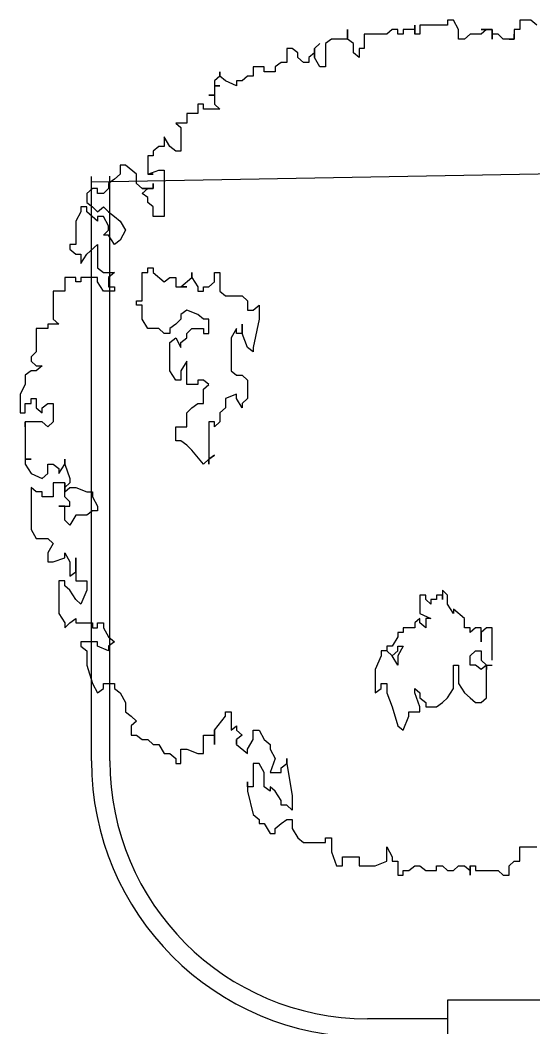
# Model space of a CAD drawing. Extents: x -30 to 1202, y 231 to 898.
# Drawn here: x 131.14 to 133.93, y 436.78 to 442.26 of the extents above; entities that cross this region are included whole.
import ezdxf

# ---------------------------------------------------------------- set-up
doc = ezdxf.new("R2010")
doc.units = 0
doc.header["$LTSCALE"] = 0.04
doc.layers.get('0').update_dxf_attribs({"linetype": 'CONTINUOUS'})
for name, color, linetype in [('0.2', 2, 'CONTINUOUS'), ('CONTORXXNP----00', 255, 'CONTINUOUS'), ('PISO', 1, 'CONTINUOUS')]:
    doc.layers.add(name, color=color, linetype=linetype)
doc.styles.get("Standard").update_dxf_attribs({"font": 'romans.shx'})

# ---------------------------------------------------------------- blocks, each defined once
blk = doc.blocks.new('ARB3')
for p, q in [((-0.4922, 0.0945), (-0.498, 0.0876)), ((-0.498, 0.0876), (-0.498, 0.0745)), ((-0.498, -0.0047), (-0.498, -0.0116)), ((-0.498, -0.0116), (-0.4922, -0.0116)), ((-0.4922, -0.0116), (-0.4922, -0.0446))]:
    blk.add_line(p, q)
at = {"color": 0}
for p, q in [((0.4857, 0.0745), (0.4857, 0.0945)), ((-0.498, 0.0745), (-0.487, 0.0745)), ((-0.487, 0.0745), (-0.487, 0.0676)), ((0.5025, 0.0745), (0.4857, 0.0745)), ((0.5025, 0.0676), (0.5025, 0.0745)), ((-0.487, 0.0676), (-0.4754, 0.0676)), ((-0.4754, 0.0676), (-0.4812, 0.0676)), ((-0.4812, 0.0676), (-0.4754, 0.0676)), ((-0.4754, 0.0676), (-0.4754, 0.0615)), ((-0.4754, 0.0615), (-0.4754, 0.0676)), ((-0.4754, 0.0676), (-0.4754, 0.0546)), ((0.5083, 0.0615), (0.5025, 0.0676)), ((0.5193, 0.0615), (0.5083, 0.0615)), ((0.5193, 0.0546), (0.5193, 0.0615)), ((-0.4754, 0.0546), (-0.4812, 0.0484)), ((-0.4812, 0.0484), (-0.4812, 0.0415)), ((0.5135, 0.0484), (0.5193, 0.0546)), ((0.5135, 0.0215), (0.5135, 0.0484)), ((-0.4754, 0.0415), (-0.487, 0.0415)), ((-0.487, 0.0415), (-0.487, 0.0284)), ((-0.4812, 0.0415), (-0.4754, 0.0415)), ((0.2635, 0.0415), (0.2248, 0.0415)), ((0.2248, 0.0415), (0.2248, 0.0346)), ((0.2693, 0.0346), (0.2693, 0.0415)), ((-0.487, 0.0284), (-0.487, 0.0346)), ((-0.487, 0.0346), (-0.4812, 0.0284)), ((-0.4812, 0.0284), (-0.4812, 0.0153)), ((0.2248, 0.0346), (0.2306, 0.0284)), ((0.2416, 0.0284), (0.2248, 0.0284)), ((0.2248, 0.0284), (0.2248, 0.0215)), ((0.2306, 0.0284), (0.2416, 0.0284)), ((0.2525, 0.0215), (0.2525, 0.0284)), ((0.2525, 0.0284), (0.2635, 0.0284)), ((0.2635, 0.0284), (0.2693, 0.0346)), ((0.3081, 0.0346), (0.2693, 0.0346)), ((0.2693, 0.0346), (0.2745, 0.0284)), ((0.2693, 0.0346), (0.2745, 0.0346)), ((0.2745, 0.0346), (0.2693, 0.0346)), ((0.2745, 0.0284), (0.2693, 0.0215)), ((0.3139, 0.0284), (0.3081, 0.0346)), ((0.3139, 0.0215), (0.3139, 0.0284)), ((-0.4812, 0.0153), (-0.4754, 0.0084)), ((0.2248, 0.0215), (0.2306, 0.0153)), ((0.2306, 0.0153), (0.2248, 0.0153)), ((0.2248, 0.0153), (0.2248, 0.0084)), ((0.2584, 0.0153), (0.2525, 0.0215)), ((0.2693, 0.0153), (0.2584, 0.0153)), ((0.2693, 0.0215), (0.2693, 0.0153)), ((0.3023, 0.0084), (0.3081, 0.0153)), ((0.3081, 0.0153), (0.3139, 0.0215)), ((0.5083, 0.0153), (0.5083, 0.0215)), ((0.5083, 0.0215), (0.5135, 0.0215)), ((0.5083, 0.0084), (0.5135, 0.0153)), ((0.5193, 0.0153), (0.5083, 0.0153)), ((0.5135, 0.0153), (0.5193, 0.0153)), ((-0.487, 0.0015), (-0.498, -0.0047)), ((-0.4754, 0.0015), (-0.487, 0.0015)), ((-0.4754, 0.0084), (-0.4754, 0.0015)), ((0.2138, 0.0084), (0.2028, -0.0047)), ((0.2248, 0.0084), (0.2138, 0.0084)), ((0.2693, -0.0047), (0.2693, 0.0015)), ((0.2693, 0.0015), (0.2913, 0.0015)), ((0.2913, 0.0015), (0.3023, 0.0084)), ((0.5083, 0.0015), (0.5083, 0.0084)), ((0.5135, -0.0047), (0.5083, 0.0015)), ((0.186, -0.0116), (0.1802, -0.0177)), ((0.197, -0.0116), (0.186, -0.0116)), ((0.208, -0.0047), (0.197, -0.0116)), ((0.2028, -0.0047), (0.208, -0.0047)), ((0.2971, -0.0047), (0.2693, -0.0047)), ((0.3081, -0.0116), (0.2971, -0.0047)), ((0.3139, -0.0177), (0.3081, -0.0116)), ((0.5083, -0.0177), (0.5135, -0.0116)), ((0.5135, -0.0116), (0.5135, -0.0047)), ((0.1802, -0.0177), (0.1912, -0.0177)), ((0.1912, -0.0177), (0.186, -0.0177)), ((0.186, -0.0177), (0.186, -0.0247)), ((0.3191, -0.0247), (0.3139, -0.0177)), ((0.5083, -0.0247), (0.5083, -0.0177)), ((0.186, -0.0247), (0.1912, -0.0247)), ((0.1912, -0.0247), (0.1912, -0.0316)), ((0.1912, -0.0316), (0.197, -0.0316)), ((0.197, -0.0316), (0.1912, -0.0377)), ((0.208, -0.0446), (0.2138, -0.0316)), ((0.2138, -0.0316), (0.2138, -0.0377)), ((0.3191, -0.0377), (0.3191, -0.0247)), ((0.5135, -0.0247), (0.5083, -0.0247)), ((0.5135, -0.0377), (0.5135, -0.0247)), ((-0.4922, -0.0446), (-0.4812, -0.0446)), ((-0.4812, -0.0446), (-0.4812, -0.0508)), ((0.1912, -0.0377), (0.186, -0.0377)), ((0.186, -0.0377), (0.186, -0.0446)), ((0.186, -0.0446), (0.208, -0.0446)), ((0.2138, -0.0377), (0.2248, -0.0377)), ((0.219, -0.0446), (0.2138, -0.0446)), ((0.2138, -0.0446), (0.219, -0.0508)), ((0.2248, -0.0377), (0.219, -0.0446)), ((0.2971, -0.0508), (0.3023, -0.0446)), ((0.3191, -0.0446), (0.3023, -0.0508)), ((0.3023, -0.0446), (0.3081, -0.0446)), ((0.3081, -0.0446), (0.3139, -0.0377)), ((0.3139, -0.0377), (0.3191, -0.0377)), ((0.3249, -0.0446), (0.3191, -0.0446)), ((0.3249, -0.0577), (0.3249, -0.0446)), ((0.5083, -0.0446), (0.5135, -0.0377)), ((0.5083, -0.0508), (0.5083, -0.0446)), ((-0.4812, -0.0508), (-0.4922, -0.0508)), ((-0.4922, -0.0508), (-0.487, -0.0508)), ((-0.487, -0.0508), (-0.487, -0.0646)), ((0.219, -0.0508), (0.2248, -0.0508)), ((0.2248, -0.0508), (0.2248, -0.0646)), ((0.3023, -0.0508), (0.2971, -0.0508)), ((0.3301, -0.0577), (0.3249, -0.0577)), ((0.3468, -0.0646), (0.3301, -0.0577)), ((0.5135, -0.0577), (0.5083, -0.0508)), ((0.5135, -0.0646), (0.5135, -0.0577)), ((-0.487, -0.0646), (-0.4812, -0.0646)), ((-0.4812, -0.0708), (-0.487, -0.0708)), ((-0.487, -0.0708), (-0.487, -0.0777)), ((-0.4812, -0.0646), (-0.4812, -0.0708)), ((0.2248, -0.0646), (0.2306, -0.0646)), ((0.2306, -0.0646), (0.2306, -0.0708)), ((0.2306, -0.0708), (0.2358, -0.0708)), ((0.2358, -0.0708), (0.2467, -0.0777)), ((0.2467, -0.0708), (0.2467, -0.0646)), ((0.2467, -0.0646), (0.2584, -0.0708)), ((0.2525, -0.0708), (0.2467, -0.0708)), ((0.2584, -0.0777), (0.2525, -0.0708)), ((0.2584, -0.0708), (0.2693, -0.0708)), ((0.2693, -0.0708), (0.2584, -0.0777)), ((0.3191, -0.0777), (0.3417, -0.0708)), ((0.3417, -0.0708), (0.3468, -0.0646)), ((0.5025, -0.0777), (0.5025, -0.0708)), ((0.5025, -0.0708), (0.5193, -0.0708)), ((0.5193, -0.0646), (0.5135, -0.0646)), ((0.5193, -0.0708), (0.5193, -0.0646)), ((-0.487, -0.0777), (-0.4812, -0.0839)), ((-0.4812, -0.0839), (-0.4812, -0.1108)), ((0.2467, -0.0777), (0.2467, -0.0839)), ((0.2467, -0.0839), (0.2525, -0.0839)), ((0.2525, -0.0839), (0.2584, -0.0777)), ((0.2584, -0.0777), (0.2525, -0.0839)), ((0.2525, -0.0839), (0.2525, -0.0908)), ((0.2913, -0.0908), (0.2913, -0.0839)), ((0.2913, -0.0839), (0.3023, -0.0839)), ((0.3023, -0.0839), (0.3191, -0.0777)), ((0.4857, -0.0839), (0.4973, -0.0777)), ((0.5025, -0.0839), (0.4857, -0.0839)), ((0.4973, -0.0777), (0.5025, -0.0777)), ((0.5083, -0.0977), (0.5025, -0.0839)), ((0.2525, -0.0908), (0.2584, -0.0908)), ((0.2584, -0.0908), (0.2745, -0.0977)), ((0.2971, -0.0908), (0.2913, -0.0908)), ((0.3023, -0.0977), (0.2971, -0.0908)), ((0.2745, -0.0977), (0.3023, -0.0977)), ((0.5083, -0.1169), (0.5083, -0.0977)), ((-0.4812, -0.1108), (-0.4644, -0.1108)), ((-0.4644, -0.1108), (-0.4644, -0.1169)), ((-0.4644, -0.1169), (-0.4534, -0.1169)), ((-0.4534, -0.1169), (-0.4592, -0.1238)), ((0.4973, -0.1369), (0.4973, -0.1169)), ((0.4973, -0.1169), (0.5083, -0.1169)), ((-0.4754, -0.1308), (-0.487, -0.1308)), ((-0.487, -0.1308), (-0.4754, -0.1308)), ((-0.4702, -0.1238), (-0.4754, -0.1308)), ((-0.4754, -0.1308), (-0.4754, -0.15)), ((-0.4592, -0.1238), (-0.4702, -0.1238)), ((0.4915, -0.15), (0.5083, -0.1438)), ((0.5083, -0.1369), (0.4973, -0.1369)), ((0.5083, -0.1438), (0.5083, -0.1369)), ((-0.4754, -0.15), (-0.4702, -0.1569)), ((0.4747, -0.1569), (0.4747, -0.15)), ((0.4747, -0.15), (0.4915, -0.15)), ((-0.4702, -0.1569), (-0.4424, -0.1569)), ((-0.4644, -0.17), (-0.4702, -0.1638)), ((-0.4702, -0.1638), (-0.4644, -0.17)), ((-0.4424, -0.1638), (-0.4534, -0.17)), ((-0.4424, -0.1569), (-0.4424, -0.1638)), ((0.4805, -0.1569), (0.4747, -0.1569)), ((0.4805, -0.1831), (0.4805, -0.1569)), ((-0.4534, -0.17), (-0.4644, -0.17)), ((-0.4644, -0.17), (-0.4592, -0.17)), ((-0.4592, -0.17), (-0.4534, -0.1769)), ((-0.4534, -0.1769), (-0.4476, -0.1769)), ((-0.4476, -0.1769), (-0.4476, -0.1831)), ((-0.4592, -0.19), (-0.4644, -0.1969)), ((-0.4534, -0.19), (-0.4592, -0.19)), ((-0.4476, -0.1831), (-0.4534, -0.19)), ((0.4638, -0.1969), (0.4747, -0.19)), ((0.4747, -0.19), (0.4805, -0.1831)), ((-0.4644, -0.1969), (-0.4644, -0.2031)), ((-0.4644, -0.2031), (-0.4476, -0.2031)), ((-0.4476, -0.2031), (-0.4476, -0.21)), ((0.3862, -0.2031), (0.3804, -0.2031)), ((0.3804, -0.2031), (0.3862, -0.2031)), ((0.3862, -0.2031), (0.425, -0.1969)), ((0.3914, -0.21), (0.3862, -0.2031)), ((0.425, -0.1969), (0.4418, -0.1969)), ((0.4418, -0.1969), (0.436, -0.2031)), ((0.436, -0.2031), (0.436, -0.21)), ((0.4528, -0.2031), (0.4528, -0.1969)), ((0.4528, -0.1969), (0.4638, -0.1969)), ((0.4579, -0.21), (0.4528, -0.2031)), ((-0.4476, -0.21), (-0.4424, -0.2169)), ((0.3972, -0.21), (0.3914, -0.21)), ((0.3972, -0.223), (0.3972, -0.21)), ((0.4302, -0.21), (0.4192, -0.2169)), ((0.436, -0.21), (0.4302, -0.21)), ((0.4638, -0.2169), (0.4579, -0.21)), ((-0.4424, -0.2169), (-0.4366, -0.2169)), ((-0.4366, -0.2169), (-0.4366, -0.23)), ((0.3578, -0.23), (0.3636, -0.223)), ((0.3636, -0.223), (0.3695, -0.223)), ((0.3695, -0.223), (0.3804, -0.2169)), ((0.3804, -0.2169), (0.3972, -0.223)), ((0.4192, -0.2169), (0.414, -0.223)), ((0.414, -0.223), (0.4192, -0.223)), ((0.4192, -0.223), (0.414, -0.23)), ((0.4579, -0.23), (0.4696, -0.223)), ((0.4696, -0.2169), (0.4638, -0.2169)), ((0.4696, -0.223), (0.4696, -0.2169)), ((-0.4366, -0.23), (-0.4424, -0.23)), ((-0.4424, -0.23), (-0.4424, -0.243)), ((-0.1531, -0.243), (-0.1589, -0.2361)), ((-0.1589, -0.2361), (-0.1421, -0.2361)), ((-0.1421, -0.2361), (-0.1085, -0.243)), ((0.3468, -0.2361), (0.3578, -0.23)), ((0.3468, -0.243), (0.3468, -0.2361)), ((0.3972, -0.23), (0.3862, -0.2361)), ((0.3862, -0.2361), (0.3862, -0.243)), ((0.414, -0.23), (0.3972, -0.23)), ((0.447, -0.243), (0.4528, -0.2361)), ((0.4528, -0.2361), (0.4579, -0.2361)), ((0.4579, -0.2361), (0.4579, -0.23)), ((-0.4424, -0.243), (-0.4315, -0.243)), ((-0.4315, -0.243), (-0.4315, -0.25)), ((-0.4315, -0.25), (-0.4256, -0.2561)), ((-0.1699, -0.2561), (-0.1641, -0.25)), ((-0.1641, -0.25), (-0.1531, -0.25)), ((-0.1531, -0.25), (-0.1531, -0.243)), ((-0.1085, -0.25), (-0.1253, -0.2561)), ((-0.1085, -0.243), (-0.1033, -0.243)), ((-0.1033, -0.243), (-0.1085, -0.25)), ((-0.0756, -0.2561), (-0.0698, -0.25)), ((-0.0698, -0.25), (-0.0478, -0.25)), ((-0.0478, -0.25), (-0.042, -0.2561)), ((0.3578, -0.243), (0.3468, -0.243)), ((0.3695, -0.25), (0.3578, -0.243)), ((0.3636, -0.263), (0.3746, -0.25)), ((0.3746, -0.25), (0.3695, -0.25)), ((0.3862, -0.243), (0.414, -0.243)), ((0.414, -0.25), (0.4082, -0.25)), ((0.4082, -0.25), (0.4192, -0.25)), ((0.414, -0.243), (0.414, -0.25)), ((0.4192, -0.25), (0.447, -0.243)), ((-0.4256, -0.2561), (-0.4256, -0.263)), ((-0.4256, -0.263), (-0.4198, -0.263)), ((-0.4198, -0.263), (-0.4256, -0.2761)), ((-0.1699, -0.2761), (-0.1699, -0.2561)), ((-0.1253, -0.2561), (-0.1363, -0.2561)), ((-0.1363, -0.2561), (-0.1253, -0.2561)), ((-0.1253, -0.263), (-0.1311, -0.263)), ((-0.1311, -0.263), (-0.1201, -0.2692)), ((-0.1253, -0.2561), (-0.1253, -0.263)), ((-0.0807, -0.2692), (-0.0756, -0.263)), ((-0.0756, -0.263), (-0.0756, -0.2561)), ((-0.0478, -0.263), (-0.053, -0.263)), ((-0.053, -0.263), (-0.0478, -0.2761)), ((-0.0368, -0.2561), (-0.0478, -0.263)), ((-0.042, -0.2561), (-0.0368, -0.2561)), ((0.3468, -0.2692), (0.3417, -0.263)), ((0.3417, -0.263), (0.3468, -0.263)), ((0.3468, -0.263), (0.3527, -0.2561)), ((0.3527, -0.2561), (0.3578, -0.263)), ((0.3578, -0.263), (0.3636, -0.263)), ((0.3636, -0.263), (0.3578, -0.263)), ((0.3578, -0.263), (0.3636, -0.263)), ((-0.1201, -0.2692), (-0.0807, -0.2692)), ((0.3249, -0.2761), (0.3249, -0.2692)), ((0.3249, -0.2692), (0.3468, -0.2692)), ((-0.4315, -0.283), (-0.4366, -0.283)), ((-0.4366, -0.283), (-0.4315, -0.283)), ((-0.4256, -0.2761), (-0.4315, -0.283)), ((-0.4315, -0.283), (-0.4256, -0.2892)), ((-0.4198, -0.2892), (-0.4198, -0.283)), ((-0.4198, -0.283), (-0.4198, -0.2892)), ((-0.3979, -0.2892), (-0.3921, -0.283)), ((-0.3921, -0.283), (-0.3921, -0.3022)), ((-0.1976, -0.2892), (-0.1976, -0.283)), ((-0.1976, -0.283), (-0.1757, -0.283)), ((-0.1757, -0.283), (-0.1699, -0.2761)), ((-0.0478, -0.2761), (-0.0368, -0.2761)), ((-0.0368, -0.2761), (-0.031, -0.283)), ((-0.031, -0.283), (-0.02, -0.283)), ((-0.02, -0.283), (-0.0142, -0.2892)), ((0.3301, -0.2761), (0.3249, -0.2761)), ((0.3468, -0.2892), (0.3301, -0.2761)), ((-0.4256, -0.2892), (-0.4198, -0.2892)), ((-0.4198, -0.2892), (-0.4089, -0.2892)), ((-0.4089, -0.2892), (-0.4089, -0.2961)), ((-0.4089, -0.2961), (-0.4089, -0.2892)), ((-0.4089, -0.2892), (-0.3979, -0.2892)), ((-0.1867, -0.2892), (-0.1976, -0.2892)), ((-0.1809, -0.2961), (-0.1867, -0.2892)), ((-0.1809, -0.3022), (-0.1809, -0.2961)), ((-0.1253, -0.2961), (-0.1421, -0.2961)), ((-0.1421, -0.2961), (-0.1421, -0.3022)), ((-0.1253, -0.3022), (-0.1253, -0.2961)), ((-0.0646, -0.2961), (-0.0698, -0.3022)), ((-0.0588, -0.3022), (-0.0646, -0.2961)), ((-0.0142, -0.2892), (-0.02, -0.2892)), ((-0.02, -0.2892), (-0.02, -0.2961)), ((-0.02, -0.2961), (0.0304, -0.2961)), ((0.0245, -0.2961), (0.0194, -0.2892)), ((0.0194, -0.2892), (0.0245, -0.2961)), ((0.0304, -0.2961), (0.0245, -0.2961)), ((0.0245, -0.2961), (0.0304, -0.3022)), ((0.3636, -0.2892), (0.3468, -0.2892)), ((0.3527, -0.3022), (0.3527, -0.2892)), ((0.3527, -0.2892), (0.3636, -0.2892)), ((-0.3921, -0.3022), (-0.3979, -0.3022)), ((-0.3979, -0.3022), (-0.3979, -0.3092)), ((-0.3979, -0.3092), (-0.3869, -0.3092)), ((-0.3869, -0.3092), (-0.3869, -0.3222)), ((-0.1918, -0.3161), (-0.1809, -0.3092)), ((-0.1757, -0.3022), (-0.1809, -0.3022)), ((-0.1809, -0.3092), (-0.1757, -0.3092)), ((-0.1757, -0.3092), (-0.1757, -0.3022)), ((-0.1479, -0.3092), (-0.1531, -0.3222)), ((-0.1421, -0.3022), (-0.1479, -0.3092)), ((-0.1311, -0.3161), (-0.1311, -0.3022)), ((-0.1311, -0.3022), (-0.1253, -0.3022)), ((-0.0698, -0.3022), (-0.0698, -0.3092)), ((-0.0698, -0.3092), (-0.0646, -0.3092)), ((-0.0646, -0.3092), (-0.0646, -0.3222)), ((-0.042, -0.3022), (-0.0588, -0.3022)), ((-0.042, -0.3092), (-0.042, -0.3022)), ((-0.0368, -0.3161), (-0.042, -0.3092)), ((0.0304, -0.3022), (0.0136, -0.3161)), ((0.3746, -0.3022), (0.3527, -0.3022)), ((0.3695, -0.3222), (0.3746, -0.3092)), ((0.3746, -0.3092), (0.3746, -0.3022)), ((-0.3869, -0.3222), (-0.3753, -0.3222)), ((-0.3753, -0.3222), (-0.3753, -0.3353)), ((-0.1918, -0.3161), (-0.1976, -0.3161)), ((-0.1976, -0.3161), (-0.1918, -0.3161)), ((-0.1809, -0.3292), (-0.1918, -0.3161)), ((-0.1809, -0.3353), (-0.1809, -0.3222)), ((-0.1809, -0.3222), (-0.1809, -0.3292)), ((-0.1809, -0.3292), (-0.1809, -0.3222)), ((-0.1809, -0.3222), (-0.1809, -0.3292)), ((-0.1531, -0.3222), (-0.1479, -0.3292)), ((-0.1253, -0.3222), (-0.1311, -0.3161)), ((-0.1201, -0.3222), (-0.1253, -0.3222)), ((-0.1143, -0.3292), (-0.1201, -0.3222)), ((-0.0646, -0.3222), (-0.0924, -0.3222)), ((-0.0924, -0.3222), (-0.0807, -0.3292)), ((-0.031, -0.3222), (-0.0368, -0.3161)), ((-0.0142, -0.3222), (-0.031, -0.3222)), ((-0.0142, -0.3353), (-0.0142, -0.3222)), ((0.0078, -0.3222), (0.0026, -0.3292)), ((0.0136, -0.3161), (0.0078, -0.3222)), ((0.3695, -0.3292), (0.3695, -0.3222)), ((-0.3753, -0.3353), (-0.3701, -0.3292)), ((-0.3701, -0.3292), (-0.3423, -0.3292)), ((-0.3423, -0.3353), (-0.3475, -0.3422)), ((-0.3423, -0.3292), (-0.3423, -0.3353)), ((-0.1918, -0.3422), (-0.1918, -0.3353)), ((-0.1918, -0.3353), (-0.1809, -0.3353)), ((-0.1479, -0.3292), (-0.1421, -0.3292)), ((-0.1421, -0.3292), (-0.1363, -0.3353)), ((-0.1363, -0.3353), (-0.1311, -0.3422)), ((-0.1201, -0.3353), (-0.1085, -0.3292)), ((-0.1143, -0.3422), (-0.1201, -0.3353)), ((-0.1085, -0.3292), (-0.1143, -0.3292)), ((-0.0807, -0.3292), (-0.0698, -0.3292)), ((-0.0698, -0.3353), (-0.0807, -0.3422)), ((-0.0698, -0.3292), (-0.0698, -0.3353)), ((0.0026, -0.3353), (-0.0142, -0.3353)), ((0.0026, -0.3292), (0.0026, -0.3353)), ((0.3862, -0.3292), (0.3695, -0.3292)), ((0.3746, -0.3422), (0.3804, -0.3353)), ((0.3804, -0.3353), (0.3862, -0.3353)), ((0.3862, -0.3353), (0.3862, -0.3292)), ((-0.3475, -0.3422), (-0.3591, -0.3492)), ((-0.1867, -0.3492), (-0.1918, -0.3422)), ((-0.1311, -0.3422), (-0.1253, -0.3422)), ((-0.1253, -0.3422), (-0.1253, -0.3492)), ((-0.0807, -0.3422), (-0.1143, -0.3422)), ((0.3746, -0.3492), (0.3746, -0.3422)), ((-0.3591, -0.3492), (-0.3475, -0.3492)), ((-0.3475, -0.3492), (-0.3475, -0.3553)), ((-0.3475, -0.3553), (-0.3423, -0.3622)), ((-0.3197, -0.3553), (-0.3197, -0.3492)), ((-0.3197, -0.3492), (-0.2642, -0.3492)), ((-0.3146, -0.3684), (-0.3197, -0.3553)), ((-0.2642, -0.3492), (-0.2642, -0.3622)), ((-0.1976, -0.3622), (-0.1867, -0.3492)), ((-0.1253, -0.3492), (-0.1311, -0.3553)), ((-0.1311, -0.3553), (-0.1311, -0.3684)), ((0.3636, -0.3553), (0.3746, -0.3492)), ((0.3636, -0.3622), (0.3636, -0.3553)), ((-0.3423, -0.3622), (-0.3365, -0.3622)), ((-0.3365, -0.3622), (-0.3365, -0.3684)), ((-0.3365, -0.3684), (-0.3146, -0.3684)), ((-0.3146, -0.3684), (-0.3146, -0.3622)), ((-0.3146, -0.3622), (-0.3146, -0.3684)), ((-0.2978, -0.3622), (-0.3036, -0.3622)), ((-0.3036, -0.3622), (-0.2978, -0.3622)), ((-0.2978, -0.3684), (-0.2978, -0.3622)), ((-0.2978, -0.3622), (-0.2978, -0.3753)), ((-0.2919, -0.3753), (-0.2978, -0.3684)), ((-0.2868, -0.3684), (-0.2919, -0.3753)), ((-0.281, -0.3684), (-0.2868, -0.3684)), ((-0.2758, -0.3622), (-0.281, -0.3684)), ((-0.2642, -0.3622), (-0.2758, -0.3622)), ((-0.2035, -0.3684), (-0.2035, -0.3622)), ((-0.2035, -0.3622), (-0.1976, -0.3622)), ((-0.1976, -0.3684), (-0.2035, -0.3684)), ((-0.1976, -0.3753), (-0.1976, -0.3684)), ((-0.1311, -0.3684), (-0.1421, -0.3753)), ((0.3578, -0.3684), (0.3636, -0.3622)), ((0.3578, -0.3753), (0.3578, -0.3684)), ((-0.3146, -0.3822), (-0.3255, -0.3953)), ((-0.3036, -0.3822), (-0.3146, -0.3822)), ((-0.2978, -0.3753), (-0.3036, -0.3822)), ((-0.1641, -0.3753), (-0.1976, -0.3753)), ((-0.1641, -0.3822), (-0.1641, -0.3753)), ((-0.1589, -0.3822), (-0.1641, -0.3822)), ((-0.1421, -0.3753), (-0.1589, -0.3753)), ((-0.1589, -0.3753), (-0.1589, -0.3822)), ((0.3301, -0.3884), (0.3359, -0.3822)), ((0.3359, -0.3822), (0.3417, -0.3884)), ((0.3527, -0.3822), (0.3578, -0.3753)), ((0.3527, -0.3884), (0.3527, -0.3822)), ((-0.3255, -0.3953), (-0.3255, -0.4014)), ((-0.259, -0.4014), (-0.248, -0.3953)), ((-0.248, -0.3953), (-0.2364, -0.4014)), ((0.3023, -0.4014), (0.3139, -0.3953)), ((0.3139, -0.3953), (0.3249, -0.3953)), ((0.3249, -0.3953), (0.3301, -0.3884)), ((0.3417, -0.3884), (0.3527, -0.3884)), ((-0.3255, -0.4014), (-0.3146, -0.4014)), ((-0.3146, -0.4014), (-0.3087, -0.4084)), ((-0.2642, -0.4084), (-0.259, -0.4014)), ((-0.2364, -0.4014), (-0.2312, -0.4084)), ((0.2971, -0.4084), (0.3023, -0.4014)), ((-0.3087, -0.4084), (-0.3036, -0.4153)), ((-0.3036, -0.4153), (-0.2978, -0.4153)), ((-0.2978, -0.4153), (-0.2919, -0.4214)), ((-0.2758, -0.4214), (-0.27, -0.4153)), ((-0.27, -0.4153), (-0.2642, -0.4084)), ((-0.2532, -0.4153), (-0.2642, -0.4214)), ((-0.248, -0.4153), (-0.2532, -0.4153)), ((-0.2422, -0.4214), (-0.248, -0.4153)), ((-0.2312, -0.4084), (-0.2422, -0.4153)), ((-0.2422, -0.4153), (-0.2422, -0.4214)), ((-0.1976, -0.4214), (-0.1976, -0.4084)), ((-0.1976, -0.4084), (-0.1918, -0.4153)), ((-0.1918, -0.4153), (-0.1809, -0.4153)), ((-0.1809, -0.4153), (-0.1809, -0.4084)), ((-0.1809, -0.4084), (-0.1757, -0.4084)), ((-0.1757, -0.4084), (-0.1757, -0.4214)), ((0.2248, -0.4214), (0.2358, -0.4153)), ((0.2358, -0.4153), (0.2416, -0.4084)), ((0.2416, -0.4084), (0.2467, -0.4153)), ((0.2467, -0.4153), (0.2525, -0.4153)), ((0.2525, -0.4153), (0.2467, -0.4284)), ((0.2913, -0.4214), (0.2913, -0.4084)), ((0.2913, -0.4084), (0.2971, -0.4084)), ((-0.2919, -0.4284), (-0.2978, -0.4284)), ((-0.2978, -0.4284), (-0.2978, -0.4345)), ((-0.2919, -0.4214), (-0.2919, -0.4284)), ((-0.27, -0.4284), (-0.2758, -0.4214)), ((-0.2758, -0.4345), (-0.27, -0.4284)), ((-0.259, -0.4284), (-0.27, -0.4414)), ((-0.2642, -0.4214), (-0.2642, -0.4284)), ((-0.2642, -0.4284), (-0.259, -0.4284)), ((-0.2196, -0.4414), (-0.2312, -0.4284)), ((-0.2312, -0.4284), (-0.2035, -0.4284)), ((-0.2035, -0.4284), (-0.1976, -0.4214)), ((-0.1867, -0.4284), (-0.1918, -0.4284)), ((-0.1918, -0.4284), (-0.1918, -0.4484)), ((-0.1757, -0.4214), (-0.1867, -0.4284)), ((0.0691, -0.4345), (0.0801, -0.4284)), ((0.0801, -0.4284), (0.0859, -0.4284)), ((0.0859, -0.4284), (0.0859, -0.4345)), ((0.219, -0.4284), (0.219, -0.4214)), ((0.219, -0.4214), (0.2248, -0.4214)), ((0.2248, -0.4284), (0.219, -0.4284)), ((0.2248, -0.4345), (0.2248, -0.4284)), ((0.2467, -0.4284), (0.2416, -0.4284)), ((0.2416, -0.4284), (0.2416, -0.4484)), ((0.2971, -0.4214), (0.2913, -0.4214)), ((0.2913, -0.4345), (0.3023, -0.4284)), ((0.3023, -0.4284), (0.2971, -0.4214)), ((-0.2978, -0.4345), (-0.2919, -0.4414)), ((-0.2919, -0.4414), (-0.281, -0.4414)), ((-0.281, -0.4414), (-0.2758, -0.4345)), ((-0.27, -0.4414), (-0.2758, -0.4414)), ((-0.2758, -0.4414), (-0.2758, -0.4484)), ((-0.2086, -0.4484), (-0.2196, -0.4414)), ((0.0581, -0.4545), (0.0633, -0.4414)), ((0.0633, -0.4414), (0.0633, -0.4345)), ((0.0633, -0.4345), (0.0691, -0.4345)), ((0.0859, -0.4345), (0.0911, -0.4414)), ((0.0911, -0.4414), (0.0911, -0.4545)), ((0.1692, -0.4545), (0.1692, -0.4414)), ((0.1692, -0.4414), (0.1802, -0.4414)), ((0.1802, -0.4414), (0.197, -0.4484)), ((0.219, -0.4545), (0.219, -0.4345)), ((0.219, -0.4345), (0.2248, -0.4345)), ((0.2467, -0.4484), (0.2525, -0.4414)), ((0.2525, -0.4414), (0.2693, -0.4414)), ((0.2693, -0.4414), (0.2913, -0.4345)), ((-0.2758, -0.4484), (-0.27, -0.4484)), ((-0.27, -0.4484), (-0.259, -0.4545)), ((-0.259, -0.4545), (-0.2312, -0.4545)), ((-0.2312, -0.4545), (-0.2312, -0.4614)), ((-0.2254, -0.4614), (-0.2196, -0.4545)), ((-0.2196, -0.4545), (-0.2196, -0.4484)), ((-0.2196, -0.4484), (-0.2086, -0.4484)), ((-0.1918, -0.4484), (-0.1867, -0.4484)), ((-0.1867, -0.4545), (-0.1918, -0.4545)), ((-0.1918, -0.4545), (-0.1918, -0.4676)), ((-0.1867, -0.4484), (-0.1867, -0.4545)), ((0.0581, -0.4614), (0.0581, -0.4545)), ((0.0911, -0.4545), (0.1027, -0.4614)), ((0.1582, -0.4545), (0.1415, -0.4545)), ((0.1415, -0.4545), (0.1692, -0.4545)), ((0.1634, -0.4614), (0.1582, -0.4545)), ((0.1912, -0.4545), (0.1802, -0.4614)), ((0.197, -0.4484), (0.1912, -0.4545)), ((0.219, -0.4614), (0.2138, -0.4545)), ((0.2138, -0.4545), (0.219, -0.4545)), ((0.2416, -0.4484), (0.2467, -0.4484)), ((-0.2312, -0.4614), (-0.2254, -0.4614)), ((0.0304, -0.4676), (0.0472, -0.4614)), ((0.0472, -0.4614), (0.0523, -0.4614)), ((0.0523, -0.4614), (0.0581, -0.4676)), ((0.0633, -0.4676), (0.0581, -0.4614)), ((0.0749, -0.4614), (0.0691, -0.4676)), ((0.0801, -0.4614), (0.0749, -0.4614)), ((0.0801, -0.4745), (0.0801, -0.4614)), ((0.1027, -0.4614), (0.0969, -0.4676)), ((0.1356, -0.4676), (0.1466, -0.4614)), ((0.1466, -0.4614), (0.1634, -0.4614)), ((0.1802, -0.4614), (0.175, -0.4676)), ((0.2248, -0.4676), (0.219, -0.4614)), ((-0.1918, -0.4676), (-0.1757, -0.4676)), ((-0.1757, -0.4676), (-0.1757, -0.4814)), ((-0.1421, -0.4814), (-0.1363, -0.4745)), ((-0.1363, -0.4745), (-0.1363, -0.4876)), ((0.0304, -0.4676), (0.0245, -0.4676)), ((0.0245, -0.4676), (0.0304, -0.4676)), ((0.0413, -0.4745), (0.0304, -0.4676)), ((0.0304, -0.4814), (0.0355, -0.4745)), ((0.0355, -0.4745), (0.0413, -0.4745)), ((0.0691, -0.4676), (0.0523, -0.4676)), ((0.0523, -0.4676), (0.0523, -0.4814)), ((0.0581, -0.4676), (0.0633, -0.4676)), ((0.0969, -0.4676), (0.0801, -0.4676)), ((0.0801, -0.4676), (0.0801, -0.4745)), ((0.1415, -0.4676), (0.1356, -0.4676)), ((0.1466, -0.4814), (0.1415, -0.4676)), ((0.175, -0.4676), (0.1692, -0.4676)), ((0.1692, -0.4676), (0.1692, -0.4745)), ((0.1692, -0.4745), (0.208, -0.4745)), ((0.208, -0.4745), (0.219, -0.4676)), ((0.219, -0.4676), (0.2248, -0.4676)), ((-0.1757, -0.4814), (-0.1421, -0.4814)), ((-0.1363, -0.4876), (-0.1311, -0.4876)), ((-0.1311, -0.4876), (-0.1311, -0.5014)), ((-0.042, -0.4876), (-0.042, -0.4814)), ((-0.042, -0.4814), (-0.02, -0.4814)), ((-0.0368, -0.4945), (-0.042, -0.4876)), ((-0.02, -0.4814), (-0.0142, -0.4876)), ((-0.0142, -0.4876), (-0.02, -0.4945)), ((0.0304, -0.4876), (0.0304, -0.4814)), ((0.0413, -0.4876), (0.0304, -0.4876)), ((0.0472, -0.4945), (0.0413, -0.4876)), ((0.0523, -0.4814), (0.0691, -0.4814)), ((0.0691, -0.4814), (0.0691, -0.4945)), ((0.1188, -0.4876), (0.1247, -0.4814)), ((0.1188, -0.5014), (0.1188, -0.4876)), ((0.1247, -0.4814), (0.1356, -0.4876)), ((0.1356, -0.4876), (0.1466, -0.4876)), ((0.1466, -0.4876), (0.1466, -0.4814)), ((-0.1311, -0.5014), (-0.1033, -0.5014)), ((-0.1033, -0.5014), (-0.0975, -0.5076)), ((-0.0924, -0.5076), (-0.0866, -0.5014)), ((-0.0866, -0.5014), (-0.0866, -0.4945)), ((-0.0866, -0.4945), (-0.0807, -0.5014)), ((-0.0807, -0.5014), (-0.0807, -0.5076)), ((-0.0478, -0.5076), (-0.0478, -0.5014)), ((-0.0478, -0.5014), (-0.0368, -0.5014)), ((-0.0368, -0.5014), (-0.031, -0.4945)), ((-0.031, -0.4945), (-0.0368, -0.4945)), ((-0.02, -0.4945), (-0.02, -0.5145)), ((0.0413, -0.5076), (0.0472, -0.4945)), ((0.0633, -0.5014), (0.0581, -0.5076)), ((0.0691, -0.4945), (0.0633, -0.4945)), ((0.0633, -0.4945), (0.0633, -0.5014)), ((0.1079, -0.5076), (0.1188, -0.5014)), ((-0.0975, -0.5076), (-0.0924, -0.5076)), ((-0.0807, -0.5076), (-0.0756, -0.5145)), ((-0.0756, -0.5145), (-0.0646, -0.5145)), ((-0.0646, -0.5145), (-0.053, -0.5206)), ((-0.042, -0.5076), (-0.0478, -0.5076)), ((-0.042, -0.5145), (-0.042, -0.5076)), ((-0.031, -0.5145), (-0.042, -0.5145)), ((-0.031, -0.5206), (-0.031, -0.5145)), ((-0.02, -0.5145), (-0.0142, -0.5145)), ((-0.0142, -0.5145), (-0.02, -0.5145)), ((-0.02, -0.5145), (0.0245, -0.5145)), ((0.0245, -0.5145), (0.0245, -0.5076)), ((0.0245, -0.5076), (0.0245, -0.5145)), ((0.0245, -0.5145), (0.0304, -0.5145)), ((0.0304, -0.5145), (0.0413, -0.5076)), ((0.0581, -0.5076), (0.1079, -0.5076)), ((-0.053, -0.5206), (-0.031, -0.5206))]:
    blk.add_line(p, q, dxfattribs=at)
at = {"layer": 'CONTORXXNP----00'}
for p, q in [((-0.4922, 0.0945), (-0.498, 0.0876)), ((-0.498, 0.0876), (-0.498, 0.0745)), ((0.4857, 0.0745), (0.4857, 0.0945)), ((-0.498, 0.0745), (-0.487, 0.0745)), ((-0.487, 0.0745), (-0.487, 0.0676)), ((0.5025, 0.0745), (0.4857, 0.0745)), ((0.5025, 0.0676), (0.5025, 0.0745)), ((-0.487, 0.0676), (-0.4754, 0.0676)), ((-0.4812, 0.0676), (-0.4754, 0.0676)), ((-0.4754, 0.0676), (-0.4812, 0.0676)), ((-0.4754, 0.0676), (-0.4754, 0.0546)), ((-0.4754, 0.0615), (-0.4754, 0.0676)), ((-0.4754, 0.0676), (-0.4754, 0.0615)), ((0.5083, 0.0615), (0.5025, 0.0676)), ((0.5193, 0.0615), (0.5083, 0.0615)), ((0.5193, 0.0546), (0.5193, 0.0615)), ((-0.4754, 0.0546), (-0.4812, 0.0484)), ((-0.4812, 0.0484), (-0.4812, 0.0415)), ((0.5135, 0.0484), (0.5193, 0.0546)), ((0.5135, 0.0215), (0.5135, 0.0484)), ((-0.487, 0.0415), (-0.4812, 0.0415)), ((-0.487, 0.0346), (-0.487, 0.0415)), ((-0.487, 0.0346), (-0.4812, 0.0284)), ((-0.4812, 0.0284), (-0.4812, 0.0153)), ((-0.4812, 0.0153), (-0.4754, 0.0084)), ((0.5083, 0.0215), (0.5135, 0.0215)), ((0.5083, 0.0153), (0.5083, 0.0215)), ((0.5083, 0.0153), (0.5135, 0.0153)), ((0.5083, 0.0084), (0.5135, 0.0153)), ((-0.487, 0.0015), (-0.498, -0.0047)), ((-0.4754, 0.0015), (-0.487, 0.0015)), ((-0.4754, 0.0084), (-0.4754, 0.0015)), ((0.5083, 0.0015), (0.5083, 0.0084)), ((0.5135, -0.0047), (0.5083, 0.0015)), ((-0.498, -0.0047), (-0.498, -0.0116)), ((-0.498, -0.0116), (-0.4922, -0.0116)), ((-0.4922, -0.0116), (-0.4922, -0.0446)), ((0.5083, -0.0177), (0.5135, -0.0116)), ((0.5135, -0.0116), (0.5135, -0.0047)), ((0.5083, -0.0247), (0.5083, -0.0177)), ((0.5135, -0.0247), (0.5083, -0.0247)), ((0.5135, -0.0377), (0.5135, -0.0247)), ((-0.4922, -0.0446), (-0.4812, -0.0446)), ((-0.4812, -0.0446), (-0.4812, -0.0508)), ((0.5083, -0.0446), (0.5135, -0.0377)), ((0.5083, -0.0508), (0.5083, -0.0446)), ((-0.487, -0.0508), (-0.4812, -0.0508)), ((-0.487, -0.0508), (-0.487, -0.0646)), ((0.5135, -0.0577), (0.5083, -0.0508)), ((0.5135, -0.0646), (0.5135, -0.0577)), ((-0.487, -0.0646), (-0.4812, -0.0646)), ((-0.487, -0.0708), (-0.487, -0.0777)), ((-0.4812, -0.0708), (-0.487, -0.0708)), ((-0.4812, -0.0646), (-0.4812, -0.0708)), ((0.5025, -0.0708), (0.5193, -0.0708)), ((0.5025, -0.0777), (0.5025, -0.0708)), ((0.5193, -0.0646), (0.5135, -0.0646)), ((0.5193, -0.0708), (0.5193, -0.0646)), ((-0.487, -0.0777), (-0.4812, -0.0839)), ((-0.4812, -0.0839), (-0.4812, -0.1108)), ((0.4857, -0.0839), (0.4973, -0.0777)), ((0.5025, -0.0839), (0.4857, -0.0839)), ((0.4973, -0.0777), (0.5025, -0.0777)), ((0.5083, -0.0977), (0.5025, -0.0839)), ((0.5083, -0.1169), (0.5083, -0.0977)), ((-0.4812, -0.1108), (-0.4644, -0.1108)), ((-0.4644, -0.1108), (-0.4644, -0.1169)), ((-0.4644, -0.1169), (-0.4534, -0.1169)), ((-0.4534, -0.1169), (-0.4592, -0.1238)), ((0.4973, -0.1169), (0.5083, -0.1169)), ((0.4973, -0.1369), (0.4973, -0.1169)), ((-0.4702, -0.1238), (-0.4754, -0.1308)), ((-0.4754, -0.1308), (-0.4754, -0.15)), ((-0.4592, -0.1238), (-0.4702, -0.1238)), ((0.4915, -0.15), (0.5083, -0.1438)), ((0.5083, -0.1369), (0.4973, -0.1369)), ((0.5083, -0.1438), (0.5083, -0.1369)), ((-0.4754, -0.15), (-0.4702, -0.1569)), ((0.4747, -0.15), (0.4915, -0.15)), ((0.4747, -0.1569), (0.4747, -0.15)), ((-0.4702, -0.1569), (-0.4424, -0.1569)), ((-0.4424, -0.1638), (-0.4534, -0.17)), ((-0.4424, -0.1569), (-0.4424, -0.1638)), ((0.4805, -0.1569), (0.4747, -0.1569)), ((0.4805, -0.1831), (0.4805, -0.1569)), ((-0.4592, -0.17), (-0.4534, -0.17)), ((-0.4592, -0.17), (-0.4534, -0.1769)), ((-0.4534, -0.1769), (-0.4476, -0.1769)), ((-0.4476, -0.1769), (-0.4476, -0.1831)), ((-0.4592, -0.19), (-0.4644, -0.1969)), ((-0.4534, -0.19), (-0.4592, -0.19)), ((-0.4476, -0.1831), (-0.4534, -0.19)), ((0.4638, -0.1969), (0.4747, -0.19)), ((0.4747, -0.19), (0.4805, -0.1831)), ((-0.4644, -0.1969), (-0.4644, -0.2031)), ((-0.4644, -0.2031), (-0.4476, -0.2031)), ((-0.4476, -0.2031), (-0.4476, -0.21)), ((0.3862, -0.2031), (0.425, -0.1969)), ((0.3914, -0.21), (0.3862, -0.2031)), ((0.425, -0.1969), (0.4418, -0.1969)), ((0.4418, -0.1969), (0.436, -0.2031)), ((0.436, -0.2031), (0.436, -0.21)), ((0.4528, -0.1969), (0.4638, -0.1969)), ((0.4528, -0.2031), (0.4528, -0.1969)), ((0.4579, -0.21), (0.4528, -0.2031)), ((-0.4476, -0.21), (-0.4424, -0.2169)), ((0.3972, -0.21), (0.3914, -0.21)), ((0.3972, -0.223), (0.3972, -0.21)), ((0.4302, -0.21), (0.4192, -0.2169)), ((0.436, -0.21), (0.4302, -0.21)), ((0.4638, -0.2169), (0.4579, -0.21)), ((-0.4424, -0.2169), (-0.4366, -0.2169)), ((-0.4366, -0.2169), (-0.4366, -0.23)), ((0.3578, -0.23), (0.3636, -0.223)), ((0.3636, -0.223), (0.3695, -0.223)), ((0.3695, -0.223), (0.3804, -0.2169)), ((0.3804, -0.2169), (0.3972, -0.223)), ((0.4192, -0.2169), (0.414, -0.223)), ((0.4192, -0.223), (0.414, -0.23)), ((0.414, -0.223), (0.4192, -0.223)), ((0.4579, -0.23), (0.4696, -0.223)), ((0.4696, -0.2169), (0.4638, -0.2169)), ((0.4696, -0.223), (0.4696, -0.2169)), ((-0.4424, -0.23), (-0.4424, -0.243)), ((-0.4366, -0.23), (-0.4424, -0.23)), ((0.3468, -0.2361), (0.3578, -0.23)), ((0.3468, -0.243), (0.3468, -0.2361)), ((0.3972, -0.23), (0.3862, -0.2361)), ((0.3862, -0.2361), (0.3862, -0.243)), ((0.414, -0.23), (0.3972, -0.23)), ((0.447, -0.243), (0.4528, -0.2361)), ((0.4528, -0.2361), (0.4579, -0.2361)), ((0.4579, -0.2361), (0.4579, -0.23)), ((-0.4424, -0.243), (-0.4315, -0.243)), ((-0.4315, -0.243), (-0.4315, -0.25)), ((-0.4315, -0.25), (-0.4256, -0.2561)), ((0.3578, -0.243), (0.3468, -0.243)), ((0.3695, -0.25), (0.3578, -0.243)), ((0.3636, -0.263), (0.3746, -0.25)), ((0.3746, -0.25), (0.3695, -0.25)), ((0.3862, -0.243), (0.414, -0.243)), ((0.414, -0.243), (0.414, -0.25)), ((0.414, -0.25), (0.4192, -0.25)), ((0.4192, -0.25), (0.447, -0.243)), ((-0.4256, -0.2561), (-0.4256, -0.263)), ((-0.4198, -0.263), (-0.4256, -0.2761)), ((-0.4256, -0.263), (-0.4198, -0.263)), ((0.3417, -0.263), (0.3468, -0.263)), ((0.3468, -0.2692), (0.3417, -0.263)), ((0.3468, -0.263), (0.3527, -0.2561)), ((0.3527, -0.2561), (0.3578, -0.263)), ((0.3578, -0.263), (0.3636, -0.263)), ((0.3636, -0.263), (0.3578, -0.263)), ((0.3578, -0.263), (0.3636, -0.263)), ((0.3249, -0.2692), (0.3468, -0.2692)), ((0.3249, -0.2761), (0.3249, -0.2692)), ((-0.4256, -0.2761), (-0.4315, -0.283)), ((-0.4315, -0.283), (-0.4256, -0.2892)), ((-0.3979, -0.2892), (-0.3921, -0.283)), ((-0.3921, -0.283), (-0.3921, -0.3022)), ((0.3301, -0.2761), (0.3249, -0.2761)), ((0.3468, -0.2892), (0.3301, -0.2761)), ((-0.4256, -0.2892), (-0.4198, -0.2892)), ((-0.4198, -0.2892), (-0.4089, -0.2892)), ((-0.4089, -0.2892), (-0.3979, -0.2892)), ((0.3468, -0.2892), (0.3527, -0.2892)), ((0.3527, -0.3022), (0.3527, -0.2892)), ((-0.3979, -0.3022), (-0.3979, -0.3092)), ((-0.3921, -0.3022), (-0.3979, -0.3022)), ((-0.3979, -0.3092), (-0.3869, -0.3092)), ((-0.3869, -0.3092), (-0.3869, -0.3222)), ((0.3746, -0.3022), (0.3527, -0.3022)), ((0.3695, -0.3222), (0.3746, -0.3092)), ((0.3746, -0.3092), (0.3746, -0.3022)), ((-0.3869, -0.3222), (-0.3753, -0.3222)), ((-0.3753, -0.3222), (-0.3753, -0.3353)), ((0.3695, -0.3292), (0.3695, -0.3222)), ((-0.3753, -0.3353), (-0.3701, -0.3292)), ((-0.3701, -0.3292), (-0.3423, -0.3292)), ((-0.3423, -0.3353), (-0.3475, -0.3422)), ((-0.3423, -0.3292), (-0.3423, -0.3353)), ((0.3862, -0.3292), (0.3695, -0.3292)), ((0.3746, -0.3422), (0.3804, -0.3353)), ((0.3804, -0.3353), (0.3862, -0.3353)), ((0.3862, -0.3353), (0.3862, -0.3292)), ((-0.3475, -0.3422), (-0.3591, -0.3492)), ((0.3746, -0.3492), (0.3746, -0.3422)), ((-0.3591, -0.3492), (-0.3475, -0.3492)), ((-0.3475, -0.3492), (-0.3475, -0.3553)), ((-0.3475, -0.3553), (-0.3423, -0.3622)), ((-0.3197, -0.3492), (-0.2642, -0.3492)), ((-0.3197, -0.3553), (-0.3197, -0.3492)), ((-0.3146, -0.3684), (-0.3197, -0.3553)), ((-0.2642, -0.3492), (-0.2642, -0.3622)), ((0.3636, -0.3553), (0.3746, -0.3492)), ((0.3636, -0.3622), (0.3636, -0.3553)), ((-0.3423, -0.3622), (-0.3365, -0.3622)), ((-0.3365, -0.3622), (-0.3365, -0.3684)), ((-0.3365, -0.3684), (-0.3146, -0.3684)), ((-0.2978, -0.3753), (-0.2978, -0.3684)), ((-0.2919, -0.3753), (-0.2978, -0.3684)), ((-0.2868, -0.3684), (-0.2919, -0.3753)), ((-0.281, -0.3684), (-0.2868, -0.3684)), ((-0.2758, -0.3622), (-0.281, -0.3684)), ((-0.2642, -0.3622), (-0.2758, -0.3622)), ((0.3578, -0.3684), (0.3636, -0.3622)), ((0.3578, -0.3753), (0.3578, -0.3684)), ((-0.3146, -0.3822), (-0.3255, -0.3953)), ((-0.3036, -0.3822), (-0.3146, -0.3822)), ((-0.2978, -0.3753), (-0.3036, -0.3822)), ((0.3301, -0.3884), (0.3359, -0.3822)), ((0.3359, -0.3822), (0.3417, -0.3884)), ((0.3527, -0.3822), (0.3578, -0.3753)), ((0.3527, -0.3884), (0.3527, -0.3822)), ((-0.3255, -0.3953), (-0.3255, -0.4014)), ((-0.259, -0.4014), (-0.248, -0.3953)), ((-0.248, -0.3953), (-0.2364, -0.4014)), ((0.3023, -0.4014), (0.3139, -0.3953)), ((0.3139, -0.3953), (0.3249, -0.3953)), ((0.3249, -0.3953), (0.3301, -0.3884)), ((0.3417, -0.3884), (0.3527, -0.3884)), ((-0.3255, -0.4014), (-0.3146, -0.4014)), ((-0.3146, -0.4014), (-0.3087, -0.4084)), ((-0.2642, -0.4084), (-0.259, -0.4014)), ((-0.2364, -0.4014), (-0.2312, -0.4084)), ((0.2971, -0.4084), (0.3023, -0.4014)), ((-0.3087, -0.4084), (-0.3036, -0.4153)), ((-0.3036, -0.4153), (-0.2978, -0.4153)), ((-0.2978, -0.4153), (-0.2919, -0.4214)), ((-0.2758, -0.4214), (-0.27, -0.4153)), ((-0.27, -0.4153), (-0.2642, -0.4084)), ((-0.2532, -0.4153), (-0.2642, -0.4214)), ((-0.248, -0.4153), (-0.2532, -0.4153)), ((-0.2422, -0.4214), (-0.248, -0.4153)), ((-0.2312, -0.4084), (-0.2422, -0.4153)), ((-0.2422, -0.4153), (-0.2422, -0.4214)), ((-0.1976, -0.4084), (-0.1918, -0.4153)), ((-0.1976, -0.4214), (-0.1976, -0.4084)), ((-0.1918, -0.4153), (-0.1809, -0.4153)), ((-0.1809, -0.4084), (-0.1757, -0.4084)), ((-0.1809, -0.4153), (-0.1809, -0.4084)), ((-0.1757, -0.4084), (-0.1757, -0.4214)), ((0.2248, -0.4214), (0.2358, -0.4153)), ((0.2358, -0.4153), (0.2416, -0.4084)), ((0.2416, -0.4084), (0.2467, -0.4153)), ((0.2525, -0.4153), (0.2467, -0.4284)), ((0.2467, -0.4153), (0.2525, -0.4153)), ((0.2913, -0.4084), (0.2971, -0.4084)), ((0.2913, -0.4214), (0.2913, -0.4084)), ((-0.2978, -0.4284), (-0.2978, -0.4345)), ((-0.2919, -0.4284), (-0.2978, -0.4284)), ((-0.2919, -0.4214), (-0.2919, -0.4284)), ((-0.27, -0.4284), (-0.2758, -0.4214)), ((-0.2758, -0.4345), (-0.27, -0.4284)), ((-0.259, -0.4284), (-0.27, -0.4414)), ((-0.2642, -0.4214), (-0.2642, -0.4284)), ((-0.2642, -0.4284), (-0.259, -0.4284)), ((-0.2312, -0.4284), (-0.2035, -0.4284)), ((-0.2196, -0.4414), (-0.2312, -0.4284)), ((-0.2035, -0.4284), (-0.1976, -0.4214)), ((-0.1918, -0.4284), (-0.1918, -0.4484)), ((-0.1867, -0.4284), (-0.1918, -0.4284)), ((-0.1757, -0.4214), (-0.1867, -0.4284)), ((0.219, -0.4214), (0.2248, -0.4214)), ((0.219, -0.4284), (0.219, -0.4214)), ((0.2248, -0.4284), (0.219, -0.4284)), ((0.2248, -0.4345), (0.2248, -0.4284)), ((0.2416, -0.4284), (0.2416, -0.4484)), ((0.2467, -0.4284), (0.2416, -0.4284)), ((0.2971, -0.4214), (0.2913, -0.4214)), ((0.2913, -0.4345), (0.3023, -0.4284)), ((0.3023, -0.4284), (0.2971, -0.4214)), ((-0.2978, -0.4345), (-0.2919, -0.4414)), ((-0.2919, -0.4414), (-0.281, -0.4414)), ((-0.281, -0.4414), (-0.2758, -0.4345)), ((-0.2758, -0.4414), (-0.2758, -0.4484)), ((-0.27, -0.4414), (-0.2758, -0.4414)), ((-0.2086, -0.4484), (-0.2196, -0.4414)), ((0.1692, -0.4414), (0.1802, -0.4414)), ((0.1692, -0.4545), (0.1692, -0.4414)), ((0.1802, -0.4414), (0.197, -0.4484)), ((0.219, -0.4345), (0.2248, -0.4345)), ((0.219, -0.4545), (0.219, -0.4345)), ((0.2467, -0.4484), (0.2525, -0.4414)), ((0.2525, -0.4414), (0.2693, -0.4414)), ((0.2693, -0.4414), (0.2913, -0.4345)), ((-0.2758, -0.4484), (-0.27, -0.4484)), ((-0.27, -0.4484), (-0.259, -0.4545)), ((-0.259, -0.4545), (-0.2312, -0.4545)), ((-0.2312, -0.4545), (-0.2312, -0.4614)), ((-0.2254, -0.4614), (-0.2196, -0.4545)), ((-0.2196, -0.4484), (-0.2086, -0.4484)), ((-0.2196, -0.4545), (-0.2196, -0.4484)), ((-0.1918, -0.4484), (-0.1867, -0.4484)), ((-0.1918, -0.4545), (-0.1918, -0.4676)), ((-0.1867, -0.4545), (-0.1918, -0.4545)), ((-0.1867, -0.4484), (-0.1867, -0.4545)), ((0.1582, -0.4545), (0.1692, -0.4545)), ((0.1634, -0.4614), (0.1582, -0.4545)), ((0.1912, -0.4545), (0.1802, -0.4614)), ((0.197, -0.4484), (0.1912, -0.4545)), ((0.2138, -0.4545), (0.219, -0.4545)), ((0.219, -0.4614), (0.2138, -0.4545)), ((0.2416, -0.4484), (0.2467, -0.4484)), ((-0.2312, -0.4614), (-0.2254, -0.4614)), ((0.0304, -0.4676), (0.0472, -0.4614)), ((0.0472, -0.4614), (0.0523, -0.4614)), ((0.0523, -0.4614), (0.0581, -0.4676)), ((0.1356, -0.4676), (0.1466, -0.4614)), ((0.1466, -0.4614), (0.1634, -0.4614)), ((0.1802, -0.4614), (0.175, -0.4676)), ((0.2248, -0.4676), (0.219, -0.4614)), ((-0.1918, -0.4676), (-0.1757, -0.4676)), ((-0.1757, -0.4676), (-0.1757, -0.4814)), ((-0.1421, -0.4814), (-0.1363, -0.4745)), ((-0.1363, -0.4745), (-0.1363, -0.4876)), ((0.0413, -0.4745), (0.0304, -0.4676)), ((0.0304, -0.4814), (0.0355, -0.4745)), ((0.0355, -0.4745), (0.0413, -0.4745)), ((0.0523, -0.4676), (0.0581, -0.4676)), ((0.0523, -0.4676), (0.0523, -0.4814)), ((0.1415, -0.4676), (0.1356, -0.4676)), ((0.1466, -0.4814), (0.1415, -0.4676)), ((0.1692, -0.4676), (0.1692, -0.4745)), ((0.175, -0.4676), (0.1692, -0.4676)), ((0.1692, -0.4745), (0.208, -0.4745)), ((0.208, -0.4745), (0.219, -0.4676)), ((0.219, -0.4676), (0.2248, -0.4676)), ((-0.1757, -0.4814), (-0.1421, -0.4814)), ((-0.1363, -0.4876), (-0.1311, -0.4876)), ((-0.1311, -0.4876), (-0.1311, -0.5014)), ((-0.042, -0.4814), (-0.02, -0.4814)), ((-0.042, -0.4876), (-0.042, -0.4814)), ((-0.0368, -0.4945), (-0.042, -0.4876)), ((-0.02, -0.4814), (-0.0142, -0.4876)), ((-0.0142, -0.4876), (-0.02, -0.4945)), ((0.0304, -0.4876), (0.0304, -0.4814)), ((0.0413, -0.4876), (0.0304, -0.4876)), ((0.0472, -0.4945), (0.0413, -0.4876)), ((0.0523, -0.4814), (0.0691, -0.4814)), ((0.0691, -0.4814), (0.0691, -0.4945)), ((0.1188, -0.4876), (0.1247, -0.4814)), ((0.1188, -0.5014), (0.1188, -0.4876)), ((0.1247, -0.4814), (0.1356, -0.4876)), ((0.1356, -0.4876), (0.1466, -0.4876)), ((0.1466, -0.4876), (0.1466, -0.4814)), ((-0.1311, -0.5014), (-0.1033, -0.5014)), ((-0.1033, -0.5014), (-0.0975, -0.5076)), ((-0.0924, -0.5076), (-0.0866, -0.5014)), ((-0.0866, -0.4945), (-0.0807, -0.5014)), ((-0.0866, -0.5014), (-0.0866, -0.4945)), ((-0.0807, -0.5014), (-0.0807, -0.5076)), ((-0.0478, -0.5014), (-0.0368, -0.5014)), ((-0.0478, -0.5076), (-0.0478, -0.5014)), ((-0.031, -0.4945), (-0.0368, -0.4945)), ((-0.0368, -0.5014), (-0.031, -0.4945)), ((-0.02, -0.4945), (-0.02, -0.5145)), ((0.0413, -0.5076), (0.0472, -0.4945)), ((0.0633, -0.5014), (0.0581, -0.5076)), ((0.0633, -0.4945), (0.0633, -0.5014)), ((0.0691, -0.4945), (0.0633, -0.4945)), ((0.1079, -0.5076), (0.1188, -0.5014)), ((-0.0975, -0.5076), (-0.0924, -0.5076)), ((-0.0807, -0.5076), (-0.0756, -0.5145)), ((-0.0756, -0.5145), (-0.0646, -0.5145)), ((-0.0646, -0.5145), (-0.053, -0.5206)), ((-0.042, -0.5076), (-0.0478, -0.5076)), ((-0.042, -0.5145), (-0.042, -0.5076)), ((-0.031, -0.5145), (-0.042, -0.5145)), ((-0.031, -0.5206), (-0.031, -0.5145)), ((-0.02, -0.5145), (0.0245, -0.5145)), ((-0.0142, -0.5145), (-0.02, -0.5145)), ((-0.02, -0.5145), (-0.0142, -0.5145)), ((0.0245, -0.5145), (0.0304, -0.5145)), ((0.0304, -0.5145), (0.0413, -0.5076)), ((0.0581, -0.5076), (0.1079, -0.5076)), ((-0.053, -0.5206), (-0.031, -0.5206))]:
    blk.add_line(p, q, dxfattribs=at)
at = {"flags": 11}
blk.add_attdef('CENTROIDE', (-0.1114, -0.0329), '', height=0.0504, dxfattribs=at)

msp = doc.modelspace()

# ---------------------------------------------------------------- linework, layer by layer
at = {"layer": '0.2'}
for p, q in [((139.6194, 436.9341), (133.4617, 436.9341)), ((133.4617, 436.9336), (133.4617, 436.7336))]:
    msp.add_line(p, q, dxfattribs=at)
at = {"layer": 'PISO', "color": 1}
for p, q in [((167.601, 442.0363), (131.5267, 441.3749)), ((131.5267, 438.2336), (131.5267, 441.407)), ((131.6267, 438.2336), (131.6267, 441.4084)), ((133.4617, 436.8336), (133.0267, 436.8336))]:
    msp.add_line(p, q, dxfattribs=at)
for radius in [1.5, 1.4]:
    msp.add_arc((133.0267, 438.2336), radius, 180, 270, dxfattribs=at)

# ---------------------------------------------------------------- block references
at = {"layer": 'PISO', "xscale": 4.563665924224581, "yscale": 4.563665924224581, "zscale": 4.563665924224581, "rotation": 270}
msp.add_blockref('ARB3', (133.5152, 439.9825), dxfattribs=at)

doc.saveas('drawing.dxf')
